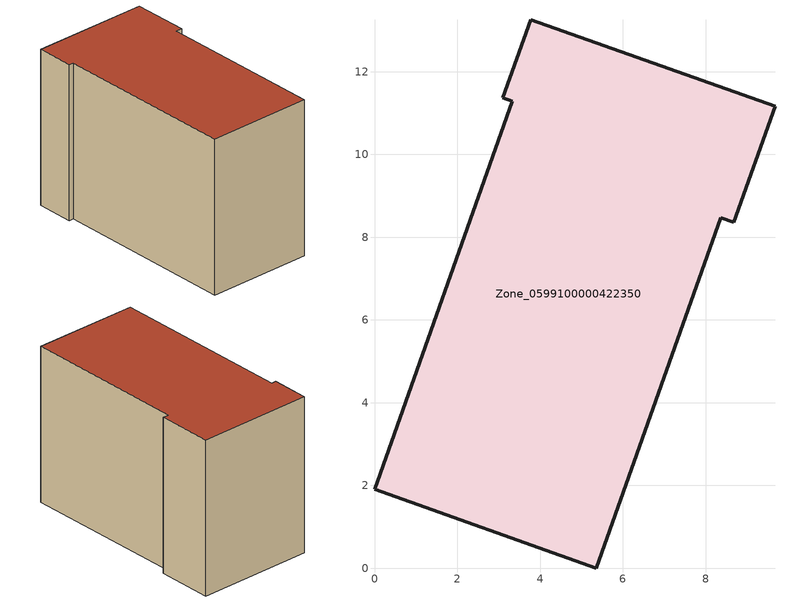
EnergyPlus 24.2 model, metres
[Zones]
Zone_0599100000422350
 floor ground (C_G): 3.1,11.36 3.77,13.25 9.68,11.16 8.69,8.36 8.37,8.47 5.36,0 0,1.91 3.33,11.28 z0.6
 wall outside (C_F): 5.36,0 8.37,8.47 8.69,8.36 9.68,11.16 3.77,13.25 3.1,11.36 3.33,11.28 0,1.91 5.36,0 z0.6:9.03
 roof outside (C_R): 3.33,11.28 0,1.91 5.36,0 8.37,8.47 8.69,8.36 9.68,11.16 3.77,13.25 3.1,11.36 z9.03
[BUILDING]
Pand.0599100000422350: North Axis=0; Terrain=City; Loads Convergence Tolerance Value=0.04; Temperature Convergence Tolerance Value=0.4; Solar Distribution=FullExterior; Maximum Number of Warmup Days=25; Minimum Number of Warmup Days=1
[Site:Location]
Rotterdam.The.Hague.AP_ZH_NLD Design_Conditions: Latitude=51.96; Longitude=4.45; Time Zone=1; Elevation=-4.5
[SITE:GROUNDTEMPERATURE:BUILDINGSURFACE]
18, 18, 18, 18, 18, 18, 18, 18, 18, 18, 18, 18
[MATERIAL] Thermal Absorptance=0.9; Solar Absorptance=0.7; Visible Absorptance=0.7
Name | Roughness | Thickness | Conductivity | Density | Specific Heat
G.TI.2006-2014 | MediumSmooth | 0.15 | 0.06 | 540 | 1210
F.TI.2006-2014 | Rough | 0.3 | 0.12 | 1920 | 840
R.TI.2006-2014 | MediumRough | 0.2 | 0.08 | 1500 | 1000
[CONSTRUCTION]
C_G: G.TI.2006-2014
C_F: F.TI.2006-2014
C_R: R.TI.2006-2014
[ZONE]
Zone_0599100000422350: Type=1; Multiplier=1; Ceiling Height=Autocalculate; Volume=Autocalculate; Floor Area=autocalculate; Part of Total Floor Area=Yes
[ZONEINFILTRATION:DESIGNFLOWRATE]
Infil_Zone_0599100000422350: Zone or ZoneList or Space or SpaceList=Zone_0599100000422350; Schedule=AlwaysOn; Design Flow Rate Calculation Method=Flow/Area; Flow Rate per Floor Area=0.0015; Constant Term Coefficient=1; Temperature Term Coefficient=0; Velocity Term Coefficient=0; Velocity Squared Term Coefficient=0
[HVACTEMPLATE:ZONE:IDEALLOADSAIRSYSTEM]
Zone_0599100000422350: Maximum Heating Supply Air Temperature=50; Minimum Cooling Supply Air Temperature=13; Maximum Heating Supply Air Humidity Ratio=0.0156; Minimum Cooling Supply Air Humidity Ratio=0.0077; Heating Limit=NoLimit; Cooling Limit=NoLimit; Dehumidification Control Type=ConstantSensibleHeatRatio; Cooling Sensible Heat Ratio=0.7; Dehumidification Setpoint=60; Humidification Control Type=None; Humidification Setpoint=30; Outdoor Air Method=None; Outdoor Air Flow Rate per Person=0.00944; Outdoor Air Flow Rate per Zone Floor Area=0; Outdoor Air Flow Rate per Zone=0; Demand Controlled Ventilation Type=None; Outdoor Air Economizer Type=NoEconomizer; Heat Recovery Type=None; Sensible Heat Recovery Effectiveness=0.7; Latent Heat Recovery Effectiveness=0.65
[ZONECONTROL:THERMOSTAT]
ThermostatControl_Zone_0599100000422350: Zone or ZoneList=Zone_0599100000422350; Control Type Schedule=DualSetpointControlType; Control 1=Thermostat_Zone_0599100000422350; Temperature Difference Between Cutout And Setpoint=0
[THERMOSTATSETPOINT:DUALSETPOINT]
Thermostat_Zone_0599100000422350: Heating Setpoint Temperature Schedule=HeatingSetpoint_Zone_0599100000422350; Cooling Setpoint Temperature Schedule=CoolingSetpoint_Zone_0599100000422350
[SCHEDULE:COMPACT]
HeatingSetpoint_Zone_0599100000422350: Through: 12/31, For: AllDays, Until: 24:00, 21
CoolingSetpoint_Zone_0599100000422350: Through: 12/31, For: AllDays, Until: 24:00, 24
DualSetpointControlType: Through: 12/31, For: AllDays, Until: 24:00, 4
AlwaysOn: Through: 12/31, For: AllDays, Until: 24:00, 1
